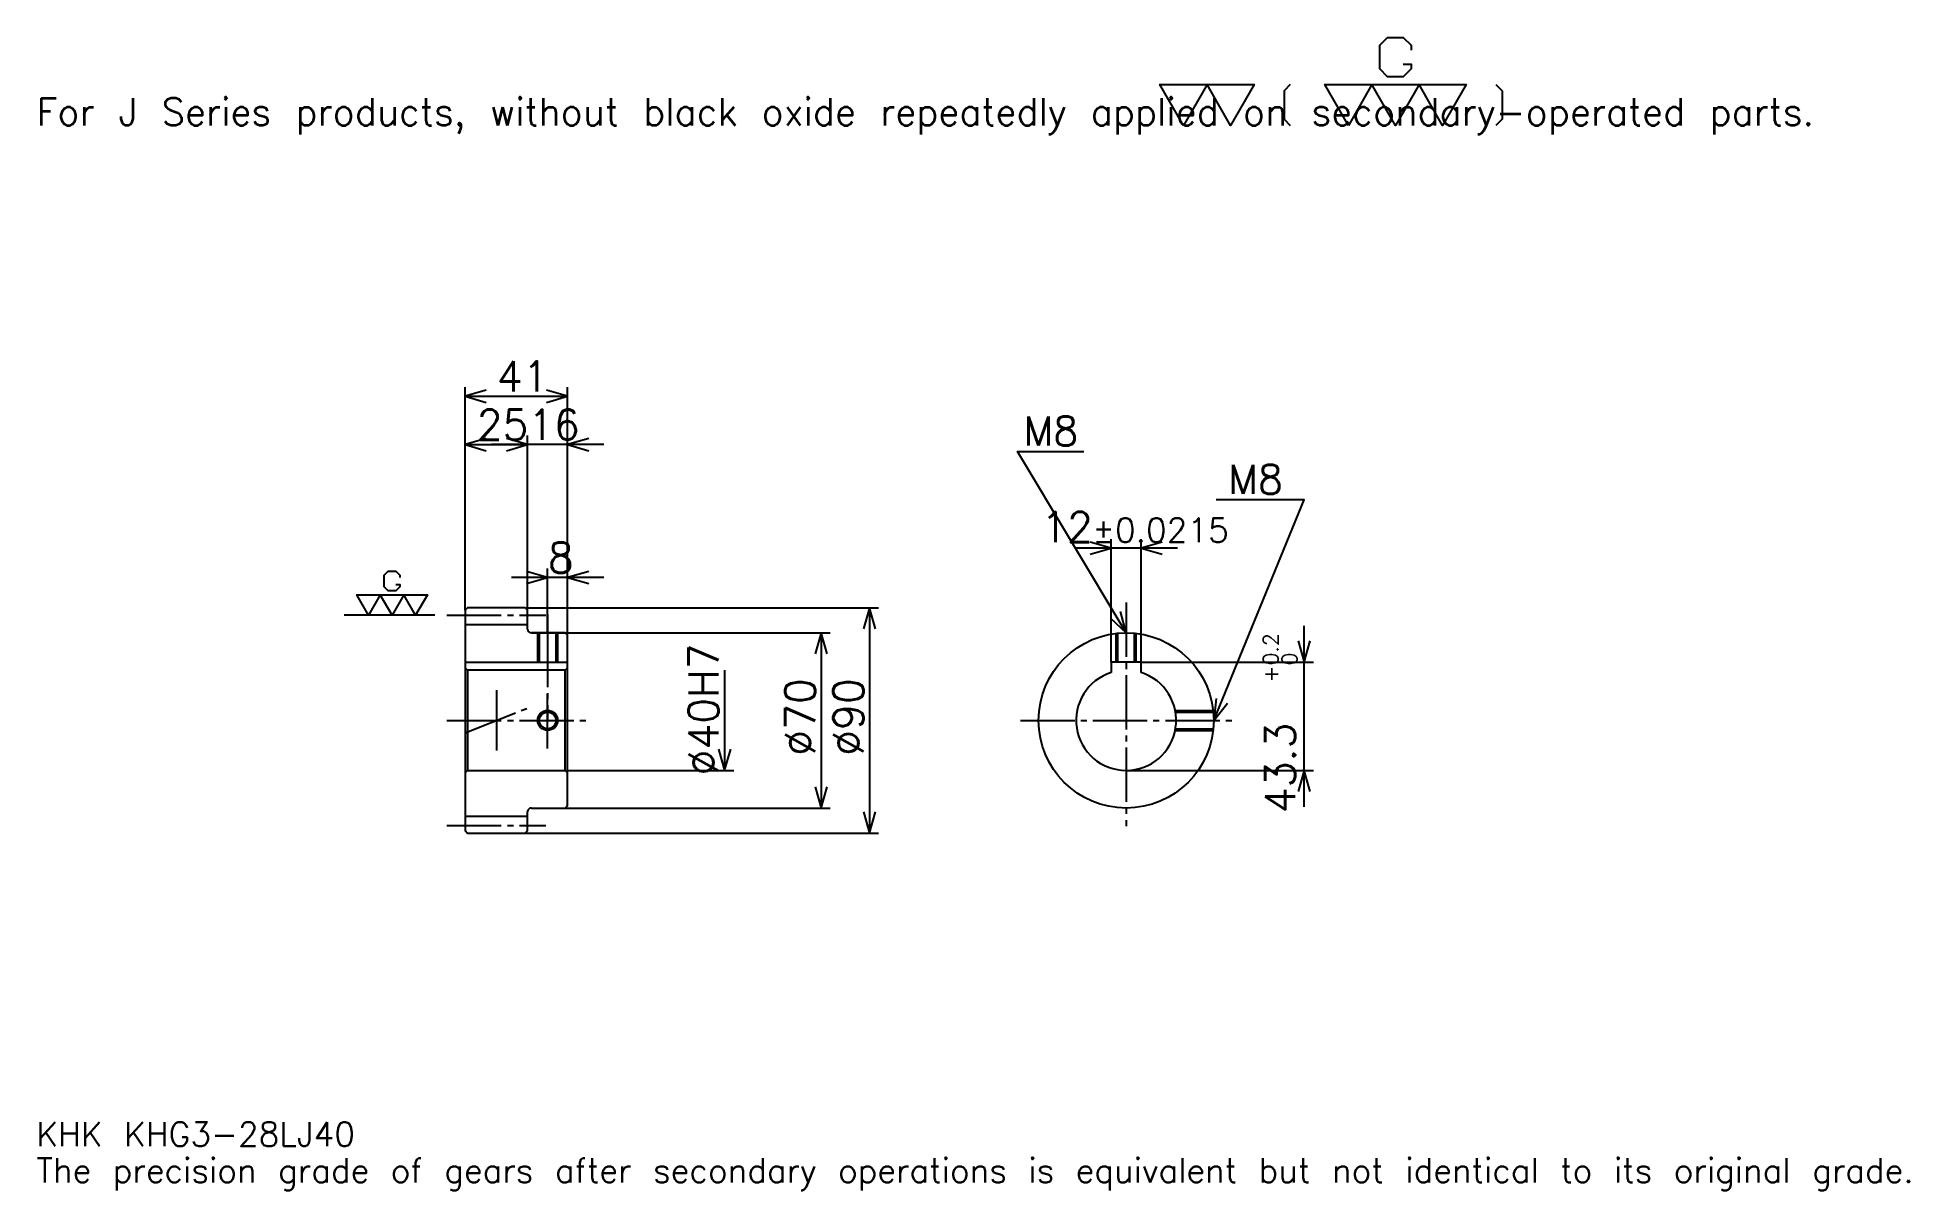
# Model space of a CAD drawing. Extents: x 25 to 773, y 9 to 469.
import ezdxf

# ---------------------------------------------------------------- set-up
doc = ezdxf.new("R2010")
doc.units = 0
doc.linetypes.add('DASHDOT', pattern=[28.95652, 21.717391, -2.413043, 2.413043, -2.413043])
doc.layers.get('0').update_dxf_attribs({"linetype": 'CONTINUOUS'})
doc.layers.add('DASHDOT', color=6, linetype='DASHDOT')
doc.styles.add('KANJI', font='TXT', dxfattribs={"bigfont": 'BIGFONT'})

msp = doc.modelspace()

# ---------------------------------------------------------------- linework, layer by layer
at = {"color": 5}
for p, q in [((195.456528, 241.663055), (195.456528, 329.739136)), ((236.456528, 241.663055), (236.456528, 329.739136)), ((195.456528, 326.119568), (236.456528, 326.119568)), ((195.456528, 306.815247), (220.456528, 306.815247)), ((250.934784, 306.815247), (205.978271, 306.815247)), ((220.456528, 241.663055), (220.456528, 310.434814)), ((480.152161, 265.445679), (439.195648, 265.445679)), ((453.673889, 219.963058), (453.673889, 269.065247)), ((465.673889, 219.963058), (465.673889, 269.065247)), ((228.456528, 241.663055), (228.456528, 257.347839)), ((250.934784, 253.728271), (213.978271, 253.728271)), ((195.456528, 240.663055), (195.456528, 241.663055)), ((219.456528, 241.663055), (236.456528, 241.663055)), ((220.456528, 240.663055), (220.456528, 241.663055)), ((228.456528, 231.663055), (228.456528, 241.663055)), ((228.456528, 231.663055), (228.456528, 241.663055)), ((236.456528, 241.663055), (360.728271, 241.663055)), ((236.456528, 230.663055), (236.456528, 241.663055)), ((357.108704, 241.663055), (357.108704, 151.663055)), ((530.869568, 162.184799), (530.869568, 234.441315)), ((221.956528, 231.663055), (236.456528, 231.663055)), ((236.456528, 231.663055), (341.42392, 231.663055)), ((337.804352, 231.663055), (337.804352, 161.663055)), ((465.673889, 219.963058), (534.489136, 219.963058)), ((299.195679, 216.663055), (299.195679, 176.663055)), ((236.456528, 176.663055), (302.815247, 176.663055)), ((459.673889, 176.663055), (534.489136, 176.663055)), ((221.956528, 161.663055), (236.456528, 161.663055)), ((236.456528, 161.663055), (341.42392, 161.663055)), ((219.456528, 151.663055), (236.456528, 151.663055)), ((236.456528, 151.663055), (360.728271, 151.663055))]:
    msp.add_line(p, q, dxfattribs=at)
at = {"color": 7}
for p, q in [((183.391312, 238.663055), (147.195663, 238.663055)), ((207.956528, 208.728271), (207.956528, 184.597839))]:
    msp.add_line(p, q, dxfattribs=at)
at = {"color": 4}
for p, q in [((195.456528, 234.913055), (220.456528, 234.913055)), ((195.456528, 219.963058), (236.456528, 219.963058)), ((235.456528, 216.663055), (236.456528, 217.663055)), ((196.456528, 216.663055), (196.456528, 176.663055)), ((235.456528, 176.663055), (236.456528, 175.663055)), ((195.456528, 158.413055), (220.456528, 158.413055))]:
    msp.add_line(p, q, dxfattribs=at)
at = {"color": 7}
for points in [[(570.443481, 458.816101), (573.580444, 458.816101), (573.580444, 456.933929), (570.443481, 453.796967), (564.169556, 453.796967), (561.032593, 456.933929), (561.032593, 466.344788), (564.169556, 469.48175), (570.443481, 469.48175), (573.580444, 466.344788), (573.580444, 464.462616)], [(482.608704, 434.347839), (473.197845, 450.660004), (510.841309, 450.660004), (501.43045, 434.347839), (492.019562, 450.660004), (482.608704, 434.347839)], [(525.271301, 450.660004), (522.761719, 448.150452), (522.761719, 436.857391), (525.271301, 434.347839)], [(548.484802, 434.347839), (539.073914, 450.660004), (595.539124, 450.660004), (586.128296, 434.347839), (576.717407, 450.660004), (567.306519, 434.347839), (557.89563, 450.660004), (548.484802, 434.347839)], [(607.459595, 450.660004), (609.969116, 448.150452), (609.969116, 436.857391), (607.459595, 434.347839)], [(167.827179, 250.897186), (169.39566, 250.897186), (169.39566, 249.9561), (167.827179, 248.387619), (164.690216, 248.387619), (163.12175, 249.9561), (163.12175, 254.66153), (164.690216, 256.230011), (167.827179, 256.230011), (169.39566, 254.66153), (169.39566, 253.720444)], [(156.847839, 238.663055), (152.142395, 246.819138), (180.375, 246.819138), (175.669571, 238.663055), (170.964142, 246.819138), (166.258698, 238.663055), (161.553268, 246.819138), (156.847839, 238.663055)]]:
    msp.add_lwpolyline(points, dxfattribs=at)
at = {"color": 5}
for points in [[(203.902176, 328.532593), (195.456528, 326.119568), (203.902176, 323.706543)], [(228.01088, 323.706543), (236.456528, 326.119568), (228.01088, 328.532593)], [(203.902176, 309.228271), (195.456528, 306.815247), (203.902176, 304.402191)], [(212.01088, 304.402191), (220.456528, 306.815247), (212.01088, 309.228271)], [(212.01088, 304.402191), (220.456528, 306.815247), (212.01088, 309.228271)], [(244.902176, 309.228271), (236.456528, 306.815247), (244.902176, 304.402191)], [(459.673889, 231.663055), (416.239136, 304.054352), (442.782593, 304.054352)], [(494.673889, 196.663055), (530.869568, 284.75), (495.63916, 284.75)], [(445.228271, 263.032623), (453.673889, 265.445679), (445.228271, 267.858704)], [(474.119568, 267.858704), (465.673889, 265.445679), (474.119568, 263.032623)], [(220.01088, 251.315231), (228.456528, 253.728271), (220.01088, 256.141327)], [(244.902176, 256.141327), (236.456528, 253.728271), (244.902176, 251.315231)], [(359.521729, 233.217407), (357.108704, 241.663055), (354.695679, 233.217407)], [(453.25946, 237.663635), (459.673889, 231.663055), (457.397827, 240.146637)], [(340.217407, 223.217407), (337.804352, 231.663055), (335.391296, 223.217407)], [(528.456482, 228.408707), (530.869568, 219.963058), (533.282593, 228.408707)], [(495.651917, 205.392044), (494.673889, 196.663055), (500.115845, 203.557785)], [(296.782623, 185.108704), (299.195679, 176.663055), (301.608704, 185.108704)], [(533.282593, 168.217407), (530.869568, 176.663055), (528.456482, 168.217407)], [(335.391296, 170.108704), (337.804352, 161.663055), (340.217407, 170.108704)], [(354.695679, 160.108704), (357.108704, 151.663055), (359.521729, 160.108704)]]:
    msp.add_lwpolyline(points, dxfattribs=at)
at = {"color": 4}
for points in [[(220.456528, 233.163055), (220.456528, 240.663055), (219.456528, 241.663055), (196.456528, 241.663055), (195.456528, 240.663055), (195.456528, 175.663055)], [(221.956528, 161.663055), (235.456528, 161.663055), (236.456528, 162.663055), (236.456528, 230.663055), (235.456528, 231.663055), (221.956528, 231.663055)], [(224.456528, 231.663055), (224.456528, 219.963058)], [(225.131531, 231.663055), (225.131531, 219.963058)], [(231.781525, 231.663055), (231.781525, 219.963058)], [(232.456528, 231.663055), (232.456528, 219.963058)], [(455.673889, 219.963058), (455.673889, 231.433731)], [(456.348877, 219.963058), (456.348877, 231.504761)], [(462.998901, 219.963058), (462.998901, 231.504761)], [(463.673889, 219.963058), (463.673889, 231.433731)], [(195.456528, 175.663055), (196.456528, 176.663055), (235.456528, 176.663055), (235.456528, 216.663055), (196.456528, 216.663055), (195.456528, 217.663055)], [(465.673889, 215.741837), (465.673889, 219.963058), (453.673889, 219.963058), (453.673889, 215.741837)], [(479.269836, 200.663055), (494.44458, 200.663055)], [(479.395569, 199.988052), (494.515625, 199.988052)], [(479.269836, 192.663055), (494.44458, 192.663055)], [(479.395569, 193.338058), (494.515625, 193.338058)], [(195.456528, 175.663055), (195.456528, 152.663055), (196.456528, 151.663055), (219.456528, 151.663055), (220.456528, 152.663055), (220.456528, 160.163055)]]:
    msp.add_lwpolyline(points, dxfattribs=at)
for centre, radius in [((459.673889, 196.663055), 35), ((228.456528, 196.663055), 3.325)]:
    msp.add_circle(centre, radius, dxfattribs=at)
at = {"color": 7}
msp.add_circle((228.456528, 196.663055), 4, dxfattribs=at)
at = {"color": 4}
for centre, radius, start, end in [((221.956528, 233.163055), 1.5, 180, 270), ((459.673889, 196.663055), 20, 107.457602748, 72.542397252), ((221.956528, 160.163055), 1.5, 90, 180)]:
    msp.add_arc(centre, radius, start, end, dxfattribs=at)
at = {"layer": 'DASHDOT', "color": 7}
for p, q in [((459.673889, 243.728271), (459.673889, 154.42392)), ((188.217392, 238.663055), (227.695663, 238.663055)), ((228.456528, 231.663055), (228.456528, 196.663055)), ((188.217392, 196.663055), (243.695663, 196.663055)), ((195.456528, 191.739182), (220.456528, 201.586929)), ((417.434784, 196.663055), (501.913025, 196.663055)), ((188.217392, 154.663055), (227.695663, 154.663055))]:
    msp.add_line(p, q, dxfattribs=at)
for points in [[(228.456528, 238.902191), (228.456528, 212.723923)], [(228.456528, 185.42392), (228.456528, 207.902191)], [(217.217392, 196.663055), (239.695663, 196.663055)]]:
    msp.add_lwpolyline(points, dxfattribs=at)

# ---------------------------------------------------------------- texts
at = {"color": 7, "style": 'KANJI'}
for s, height, p in [('For J Series products, without black oxide repeatedly applied on secondary-operated parts.', 10.858696, (24.130434, 434.347839)), ('41', 12.065217, (208.114136, 328.049988)), ('25', 12.065217, (200.114136, 308.745667)), ('16', 12.065217, (220.614136, 308.745667)), ('M8', 11.582609, (418.652161, 306.467407)), ('M8', 11.582609, (500.46521, 287.163055)), ('12', 12.065217, (425.720001, 267.858704)), ('%%p0.0215', 9.652174, (446.108734, 267.858704)), ('8', 12.065217, (228.535339, 255.658707)), ('KHK KHG3-28LJ40', 9.652174, (24.130434, 26.543478)), ('The precision grade of gears after secondary operations is equivalent but not identical to its original grade.', 9.652174, (24.130434, 12.065217))]:
    msp.add_text(s, height=height, dxfattribs=at).set_placement(p)
for s, height, p in [('%%c40H7', 12.065217, (296.782623, 174.644043)), ('0.2', 6.032609, (520.493469, 218.560364)), ('+', 6.032609, (520.493469, 211.803833)), ('0', 6.032609, (527.973877, 218.560364)), ('%%c70', 12.065217, (335.391296, 182.48642)), ('%%c90', 12.065217, (354.695679, 182.48642)), ('43.3', 12.065217, (527.25, 159.580795))]:
    msp.add_text(s, height=height, rotation=90, dxfattribs=at).set_placement(p)

doc.saveas('drawing.dxf')
